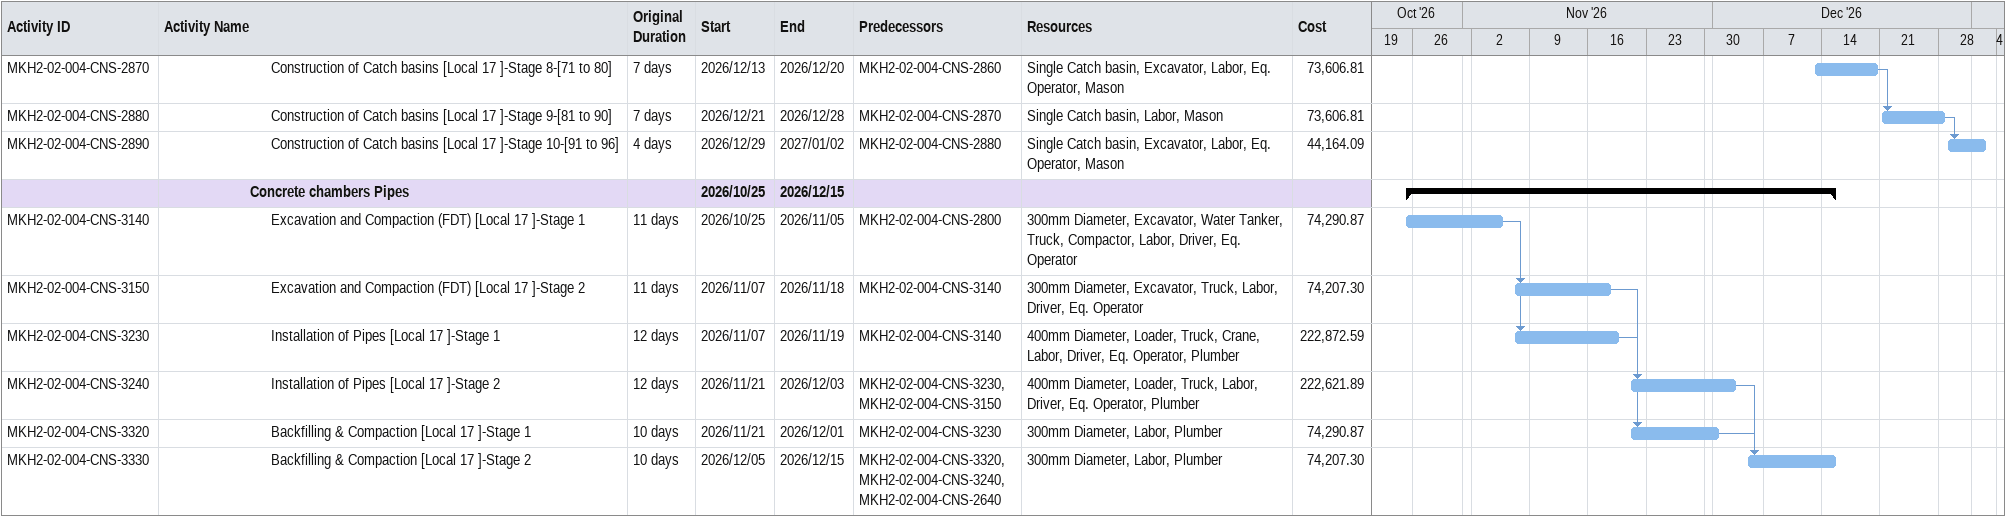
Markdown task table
| ID | Level | Task | Original duration | Start | Finish | Predecessors | Resources | Cost |
|---|---|---|---|---|---|---|---|---|
| MKH2-02-004-CNS-2870 | 6 | Construction of Catch basins [Local 17 ]-Stage 8-[71 to 80] | 7d | 2026-12-13 | 2026-12-20 | MKH2-02-004-CNS-2860 | Single Catch basin, Excavator, Labor, Eq. Operator, Mason | 73606.81 |
| MKH2-02-004-CNS-2880 | 6 | Construction of Catch basins [Local 17 ]-Stage 9-[81 to 90] | 7d | 2026-12-21 | 2026-12-28 | MKH2-02-004-CNS-2870 | Single Catch basin, Labor, Mason | 73606.81 |
| MKH2-02-004-CNS-2890 | 6 | Construction of Catch basins [Local 17 ]-Stage 10-[91 to 96] | 4d | 2026-12-29 | 2027-01-02 | MKH2-02-004-CNS-2880 | Single Catch basin, Excavator, Labor, Eq. Operator, Mason | 44164.09 |
|  | 5 | **Concrete chambers Pipes** |  | 2026-10-25 | 2026-12-15 |  |  |  |
| MKH2-02-004-CNS-3140 | 6 | Excavation and Compaction (FDT) [Local 17 ]-Stage 1 | 11d | 2026-10-25 | 2026-11-05 | MKH2-02-004-CNS-2800 | 300mm Diameter, Excavator, Water Tanker, Truck, Compactor, Labor, Driver, Eq. Operator | 74290.87 |
| MKH2-02-004-CNS-3150 | 6 | Excavation and Compaction (FDT) [Local 17 ]-Stage 2 | 11d | 2026-11-07 | 2026-11-18 | MKH2-02-004-CNS-3140 | 300mm Diameter, Excavator, Truck, Labor, Driver, Eq. Operator | 74207.30 |
| MKH2-02-004-CNS-3230 | 6 | Installation of Pipes [Local 17 ]-Stage 1 | 12d | 2026-11-07 | 2026-11-19 | MKH2-02-004-CNS-3140 | 400mm Diameter, Loader, Truck, Crane, Labor, Driver, Eq. Operator, Plumber | 222872.59 |
| MKH2-02-004-CNS-3240 | 6 | Installation of Pipes [Local 17 ]-Stage 2 | 12d | 2026-11-21 | 2026-12-03 | MKH2-02-004-CNS-3230, MKH2-02-004-CNS-3150 | 400mm Diameter, Loader, Truck, Labor, Driver, Eq. Operator, Plumber | 222621.89 |
| MKH2-02-004-CNS-3320 | 6 | Backfilling & Compaction [Local 17 ]-Stage 1 | 10d | 2026-11-21 | 2026-12-01 | MKH2-02-004-CNS-3230 | 300mm Diameter, Labor, Plumber | 74290.87 |
| MKH2-02-004-CNS-3330 | 6 | Backfilling & Compaction [Local 17 ]-Stage 2 | 10d | 2026-12-05 | 2026-12-15 | MKH2-02-004-CNS-3320, MKH2-02-004-CNS-3240, MKH2-02-004-CNS-2640 | 300mm Diameter, Labor, Plumber | 74207.30 |
